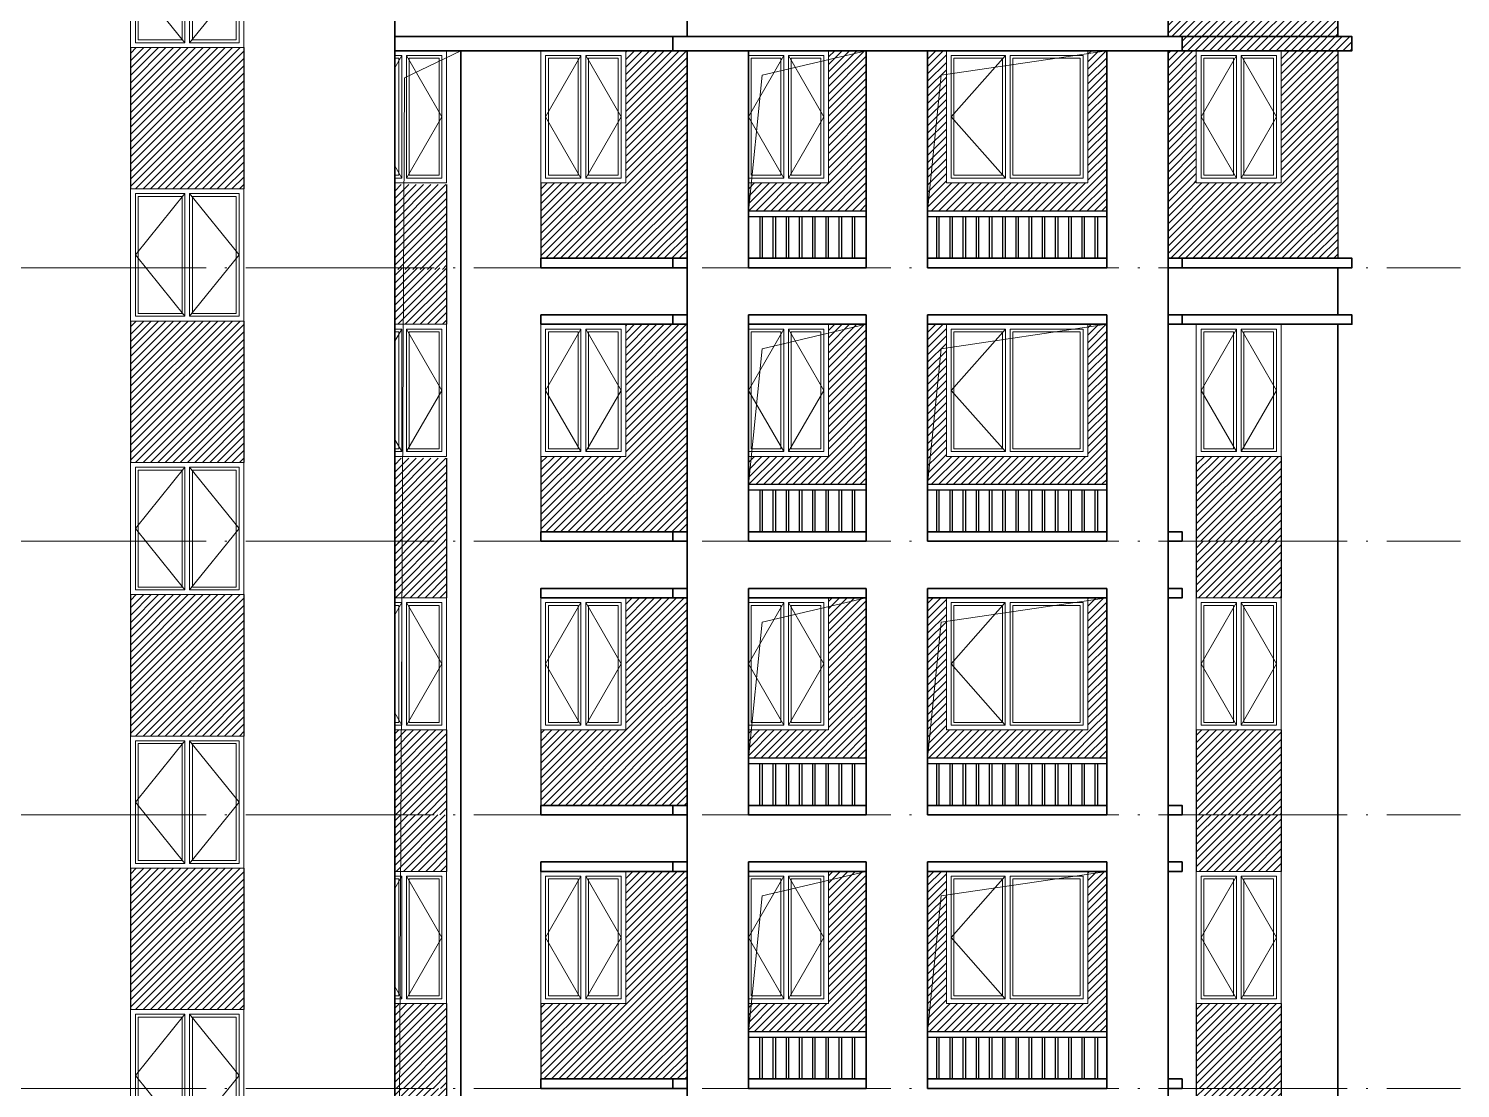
# Model space of a CAD drawing. Extents: x 27938 to 983267, y -209821 to 1628073.
# Drawn here: x 717435 to 732617, y 57840 to 69075 of the extents above; entities that cross this region are included whole.
import ezdxf
from ezdxf.xclip import XClip

# ---------------------------------------------------------------- set-up
doc = ezdxf.new("R2010")
doc.units = 0
doc.header["$LTSCALE"] = 1000
doc.header["$MEASUREMENT"] = 0
doc.header["$XCLIPFRAME"] = 0
doc.linetypes.add('DOTE', pattern=[2.42, 2, -0.2, 0.02, -0.2])
doc.layers.add('3-剖面填充（细）', color=250, linetype='Continuous')
doc.layers.add('Stair-栏杆', color=142, linetype='Continuous')
for name, color, linetype, lineweight in [('DOTE', 19, 'DOTE', 9), ('WINDOW', 144, 'Continuous', 15), ('立面-中轮廓线', 213, 'Continuous', 35), ('立面-普通轮廓', 7, 'Continuous', 18), ('立面-洞口示意', 152, 'Continuous', 13), ('立面-窗开启线', 250, 'Continuous', 13)]:
    doc.layers.add(name, color=color, linetype=linetype, lineweight=lineweight)
pattern_1 = [(45, (223561.654, -4e-12), (-39.2886205, 39.2886205), [])]
pattern_2 = [(45, (223511.654, -4e-12), (-39.2886205, 39.2886205), [])]
pattern_3 = [(45, (169682.19, 34164.28), (-39.2886205, 39.2886205), [])]
pattern_4 = [(45, (169632.19, 34164.28), (-39.2886205, 39.2886205), [])]
pattern_5 = [(45, (169682.19, 31264.28), (-39.2886205, 39.2886205), [])]
pattern_6 = [(45, (169632.19, 31264.28), (-39.2886205, 39.2886205), [])]
pattern_7 = [(45, (169632.19, 13864.28), (-39.2886205, 39.2886205), [])]

# ---------------------------------------------------------------- blocks, each defined once
blk = doc.blocks.new('A$C1B273453')
at = {"layer": 'WINDOW'}
for points in [[(50, 1350), (575, 1350), (575, 50), (50, 50)], [(1150, 1350), (625, 1350), (625, 50), (1150, 50)]]:
    blk.add_lwpolyline(points, close=True, dxfattribs=at)
at = {"layer": 'WINDOW', "color": 250}
for points in [[(80, 1320), (545, 1320), (545, 80), (80, 80)], [(1120, 1320), (655, 1320), (655, 80), (1120, 80)]]:
    blk.add_lwpolyline(points, close=True, dxfattribs=at)
at = {"layer": '立面-普通轮廓'}
blk.add_lwpolyline([(1200, 1400), (0, 1400), (0, 0), (1200, 0)], close=True, dxfattribs=at)
at = {"layer": '立面-窗开启线', "color": 251, "ltscale": 0.5, "true_color": 0x636466}
for points in [[(575, 1350), (50, 700), (575, 50)], [(625, 1350), (1150, 700), (625, 50)]]:
    blk.add_lwpolyline(points, dxfattribs=at)
blk = doc.blocks.new('A$C318717E3')
at = {"layer": 'WINDOW'}
for points in [[(50, 1350), (425, 1350), (425, 50), (50, 50)], [(850, 1350), (475, 1350), (475, 50), (850, 50)]]:
    blk.add_lwpolyline(points, close=True, dxfattribs=at)
at = {"layer": 'WINDOW', "color": 250}
for points in [[(80, 1320), (395, 1320), (395, 80), (80, 80)], [(820, 1320), (505, 1320), (505, 80), (820, 80)]]:
    blk.add_lwpolyline(points, close=True, dxfattribs=at)
at = {"layer": '立面-普通轮廓'}
blk.add_lwpolyline([(0, 1400), (900, 1400), (900, 0), (0, 0)], close=True, dxfattribs=at)
at = {"layer": '立面-窗开启线', "color": 251, "ltscale": 0.5, "true_color": 0x636466}
for points in [[(425, 1350), (50, 700), (425, 50)], [(475, 1350), (850, 700), (475, 50)]]:
    blk.add_lwpolyline(points, dxfattribs=at)
blk = doc.blocks.new('A$C1F9D7F8A')
at = {"layer": 'WINDOW'}
for points in [[(-1450, 1350), (-875, 1350), (-875, 50), (-1450, 50)], [(-50, 1350), (-825, 1350), (-825, 50), (-50, 50)]]:
    blk.add_lwpolyline(points, close=True, dxfattribs=at)
at = {"layer": 'WINDOW', "color": 250}
for points in [[(-1420, 1320), (-905, 1320), (-905, 80), (-1420, 80)], [(-80, 1320), (-795, 1320), (-795, 80), (-80, 80)]]:
    blk.add_lwpolyline(points, close=True, dxfattribs=at)
at = {"layer": '立面-普通轮廓'}
blk.add_lwpolyline([(0, 1400), (-1500, 1400), (-1500, 0), (0, 0)], close=True, dxfattribs=at)
at = {"layer": '立面-窗开启线', "color": 251, "ltscale": 0.5, "true_color": 0x636466}
blk.add_lwpolyline([(-875, 1350), (-1450, 700), (-875, 50)], dxfattribs=at)
blk = doc.blocks.new('HFHFHTFHFHTF')
at = {"layer": 'Stair-栏杆'}
for p, q in [((780196, 32976), (778946, 32976)), ((782746, 32976), (780846, 32976)), ((780196, 32916), (778946, 32916)), ((782746, 32916), (780846, 32916))]:
    blk.add_line(p, q, dxfattribs=at)
for points in [[(779066, 32916), (779066, 32476)], [(779096, 32476), (779096, 32916)], [(779206, 32916), (779206, 32476)], [(779236, 32476), (779236, 32916)], [(779346, 32916), (779346, 32476)], [(779376, 32476), (779376, 32916)], [(779486, 32916), (779486, 32476)], [(779516, 32476), (779516, 32916)], [(779626, 32916), (779626, 32476)], [(779656, 32476), (779656, 32916)], [(779766, 32916), (779766, 32476)], [(779796, 32476), (779796, 32916)], [(779906, 32916), (779906, 32476)], [(779936, 32476), (779936, 32916)], [(780046, 32916), (780046, 32476)], [(780076, 32476), (780076, 32916)], [(780941, 32916), (780941, 32476)], [(780971, 32476), (780971, 32916)], [(781081, 32916), (781081, 32476)], [(781111, 32476), (781111, 32916)], [(781221, 32916), (781221, 32476)], [(781251, 32476), (781251, 32916)], [(781361, 32916), (781361, 32476)], [(781391, 32476), (781391, 32916)], [(781501, 32916), (781501, 32476)], [(781531, 32476), (781531, 32916)], [(781641, 32916), (781641, 32476)], [(781671, 32476), (781671, 32916)], [(781781, 32916), (781781, 32476)], [(781811, 32476), (781811, 32916)], [(781921, 32916), (781921, 32476)], [(781951, 32476), (781951, 32916)], [(782061, 32916), (782061, 32476)], [(782091, 32476), (782091, 32916)], [(782201, 32916), (782201, 32476)], [(782231, 32476), (782231, 32916)], [(782341, 32916), (782341, 32476)], [(782371, 32476), (782371, 32916)], [(782481, 32916), (782481, 32476)], [(782511, 32476), (782511, 32916)], [(782621, 32916), (782621, 32476)], [(782651, 32476), (782651, 32916)]]:
    blk.add_lwpolyline(points, dxfattribs=at)
at = {"layer": '立面-中轮廓线'}
for p, q in [((775196, 35276), (775196, 32376)), ((775196, 35276), (775196, 32376)), ((775896, 35276), (775896, 32376)), ((778296, 35276), (778296, 32376)), ((783396, 35276), (783396, 32376)), ((785196, 35276), (785196, 32376)), ((778946, 34776), (778946, 32376)), ((780196, 34776), (780196, 32376)), ((780846, 34776), (780846, 32376)), ((782746, 34776), (782746, 32376))]:
    blk.add_line(p, q, dxfattribs=at)
for points in [[(778296, 34776), (776746, 34776), (776746, 34676), (778296, 34676)], [(778296, 32476), (776746, 32476), (776746, 32376), (778296, 32376)]]:
    blk.add_lwpolyline(points, close=True, dxfattribs=at)
for points in [[(778296, 34676), (778146, 34676), (778146, 34776), (778296, 34776)], [(780196, 34776), (778946, 34776)], [(782746, 34776), (780846, 34776)], [(783396, 34676), (783546, 34676), (783546, 34776), (783396, 34776)], [(778946, 34676), (780196, 34676)], [(780846, 34676), (782746, 34676)], [(778296, 32376), (778146, 32376), (778146, 32476), (778296, 32476)], [(780196, 32476), (778946, 32476)], [(778946, 32376), (780196, 32376)], [(782746, 32476), (780846, 32476)], [(780846, 32376), (782746, 32376)], [(783396, 32376), (783546, 32376), (783546, 32476), (783396, 32476)]]:
    blk.add_lwpolyline(points, dxfattribs=at)
for name, p in [('A$C1B273453', (772396, 34711)), ('A$C318717E3', (776746, 33276)), ('A$C1F9D7F8A', (782546, 33276)), ('A$C318717E3', (783696, 33276))]:
    blk.add_blockref(name, p)
ref = blk.add_blockref('A$C318717E3', (774846, 33276))
XClip(ref).set_block_clipping_path([(350.003404679, 0), (900.0002853817, 1400)])
ref = blk.add_blockref('A$C318717E3', (778896, 33276))
XClip(ref).set_block_clipping_path([(50.0002852819, 0), (900.0002853817, 1399.9999999998)])
blk = doc.blocks.new('GDFGDGRDGDDDWED')
at = {"layer": '3-剖面填充（细）'}
h = blk.add_hatch(dxfattribs=at)
h.set_pattern_fill('ANSI31', color=256, scale=35)
h.set_pattern_definition([(45, (224860.073, 1423), (-39.2886205, 39.2886205), [])])
h.paths.add_polyline_path([(775196, 35276), (775746, 35276), (775746, 34676), (775196, 34676)])
h = blk.add_hatch(dxfattribs=at)
h.set_pattern_fill('ANSI31', color=256, scale=35)
h.set_pattern_definition([(45, (216010.17, 1423), (-39.2886205, 39.2886205), [])])
h.paths.add_polyline_path([(783696, 35276), (784596, 35276), (784596, 34676), (783696, 34676)])
h = blk.add_hatch(dxfattribs=at)
h.set_pattern_fill('ANSI31', color=256, scale=35)
h.set_pattern_definition(pattern_2)
h.paths.add_polyline_path([(778296, 33276), (777646, 33276), (777646, 34676), (778296, 34676)])
h = blk.add_hatch(dxfattribs=at)
h.set_pattern_fill('ANSI31', color=256, scale=35)
h.set_pattern_definition(pattern_2)
h.paths.add_polyline_path([(780196, 33276), (779796, 33276), (779796, 34676), (780196, 34676)])
h = blk.add_hatch(dxfattribs=at)
h.set_pattern_fill('ANSI31', color=256, scale=35)
h.set_pattern_definition(pattern_1)
h.paths.add_polyline_path([(781046, 33276), (780846, 33276), (780846, 34676), (781046, 34676)])
h = blk.add_hatch(dxfattribs=at)
h.set_pattern_fill('ANSI31', color=256, scale=35)
h.set_pattern_definition(pattern_1)
h.paths.add_polyline_path([(782746, 33276), (782546, 33276), (782546, 34676), (782746, 34676)])
h = blk.add_hatch(dxfattribs=at)
h.set_pattern_fill('ANSI31', color=256, scale=35)
h.set_pattern_definition([(45, (224860.073, -877), (-39.2886205, 39.2886205), [])])
h.paths.add_polyline_path([(775746, 32376), (775196, 32376), (775196, 33276), (775746, 33276)])
h = blk.add_hatch(dxfattribs=at)
h.set_pattern_fill('ANSI31', color=256, scale=35)
h.set_pattern_definition(pattern_2)
h.paths.add_polyline_path([(778296, 32476), (776746, 32476), (776746, 33276), (778296, 33276)])
h = blk.add_hatch(dxfattribs=at)
h.set_pattern_fill('ANSI31', color=256, scale=35)
h.set_pattern_definition(pattern_2)
h.paths.add_polyline_path([(780196, 32976), (778946, 32976), (778946, 33276), (780196, 33276)])
h = blk.add_hatch(dxfattribs=at)
h.set_pattern_fill('ANSI31', color=256, scale=35)
h.set_pattern_definition(pattern_1)
h.paths.add_polyline_path([(782746, 32976), (780846, 32976), (780846, 33276), (782746, 33276)])
h = blk.add_hatch(dxfattribs=at)
h.set_pattern_fill('ANSI31', color=256, scale=35)
h.set_pattern_definition([(45, (216010.17, -877), (-39.2886205, 39.2886205), [])])
h.paths.add_polyline_path([(784596, 32376), (783696, 32376), (783696, 33276), (784596, 33276)])
for p, q in [((775746, 35276), (775746, 34676)), ((783696, 35276), (783696, 34676)), ((784596, 35276), (784596, 34676)), ((775746, 33276), (775746, 32376)), ((776746, 33276), (776746, 32476)), ((783696, 33276), (783696, 32376)), ((784596, 33276), (784596, 32376))]:
    blk.add_line(p, q, dxfattribs=at)

msp = doc.modelspace()

# ---------------------------------------------------------------- hatches: boundary and pattern name
at = {"layer": '3-剖面填充（细）'}
h = msp.add_hatch(dxfattribs=at)
h.set_pattern_fill('ANSI31', color=256, scale=35)
h.set_pattern_definition([(45, (259150.035, 23764.28), (-39.2886205, 39.2886205), [])])
h.paths.add_polyline_path([(721316.6, 70040.3), (721316.6, 69790.3), (721316.6, 69790.3)])
h.paths.add_polyline_path([(721316.6, 69790.3), (729666.6, 69790.3), (729666.6, 69640.3), (729516.6, 69640.3), (729516.6, 68990.3), (729666.6, 68990.3), (729666.6, 68840.3), (731466.6, 68840.3), (731466.6, 68990.3), (731316.6, 68990.3), (731316.6, 69640.3), (731616.6, 69640.3), (731616.6, 69790.3), (731916.6, 69790.3), (731916.6, 70040.3), (721316.6, 70040.3)])
h = msp.add_hatch(dxfattribs=at)
h.set_pattern_fill('ANSI31', color=256, scale=35)
h.set_pattern_definition([(45, (197730.6, 33322.28), (-39.2886205, 39.2886205), [])])
h.paths.add_polyline_path([(718516.4, 67375.3), (719716.8, 67375.3), (719717.4, 68875.3), (718517, 68875.3)])
h = msp.add_hatch(dxfattribs=at)
h.set_pattern_fill('ANSI31', color=256, scale=35)
h.set_pattern_definition(pattern_4)
h.paths.add_polyline_path([(724416.6, 67440.3), (723766.6, 67440.3), (723766.6, 68840.3), (724416.6, 68840.3)])
h = msp.add_hatch(dxfattribs=at)
h.set_pattern_fill('ANSI31', color=256, scale=35)
h.set_pattern_definition(pattern_4)
h.paths.add_polyline_path([(726316.6, 67440.3), (725916.5, 67440.3), (725916.5, 68840.3), (726316.6, 68840.3)])
h = msp.add_hatch(dxfattribs=at)
h.set_pattern_fill('ANSI31', color=256, scale=35)
h.set_pattern_definition(pattern_3)
h.paths.add_polyline_path([(727166.6, 67440.3), (726966.6, 67440.3), (726966.6, 68840.3), (727166.6, 68840.3)])
h = msp.add_hatch(dxfattribs=at)
h.set_pattern_fill('ANSI31', color=256, scale=35)
h.set_pattern_definition(pattern_3)
h.paths.add_polyline_path([(728866.6, 67440.3), (728666.6, 67440.3), (728666.6, 68840.3), (728866.6, 68840.3)])
h = msp.add_hatch(dxfattribs=at)
h.set_pattern_fill('ANSI31', color=256, scale=35)
h.set_pattern_definition(pattern_7)
h.paths.add_polyline_path([(729816.5, 67440.3), (729516.6, 67440.3), (729516.6, 68840.3), (729816.5, 68840.3)])
h = msp.add_hatch(dxfattribs=at)
h.set_pattern_fill('ANSI31', color=256, scale=35)
h.set_pattern_definition(pattern_7)
h.paths.add_polyline_path([(731316.6, 67440.3), (730716.5, 67440.3), (730716.5, 68840.3), (731316.6, 68840.3)])
h = msp.add_hatch(dxfattribs=at)
h.set_pattern_fill('ANSI31', color=256, scale=35)
h.set_pattern_definition([(45, (170980.61, 33267.653), (-39.2886205, 39.2886205), [])])
h.paths.add_polyline_path([(721867, 66520.7), (721317, 66520.7), (721316.2, 67420.7), (721866.2, 67420.7)])
h = msp.add_hatch(dxfattribs=at)
h.set_pattern_fill('ANSI31', color=256, scale=35)
h.set_pattern_definition(pattern_4)
h.paths.add_polyline_path([(724416.6, 66640.3), (722866.6, 66640.3), (722866.6, 67440.3), (724416.6, 67440.3)])
h = msp.add_hatch(dxfattribs=at)
h.set_pattern_fill('ANSI31', color=256, scale=35)
h.set_pattern_definition(pattern_4)
h.paths.add_polyline_path([(726316.6, 67140.3), (725066.5, 67140.3), (725066.5, 67440.3), (726316.6, 67440.3)])
h = msp.add_hatch(dxfattribs=at)
h.set_pattern_fill('ANSI31', color=256, scale=35)
h.set_pattern_definition(pattern_3)
h.paths.add_polyline_path([(728866.6, 67140.3), (726966.6, 67140.3), (726966.6, 67440.3), (728866.6, 67440.3)])
h = msp.add_hatch(dxfattribs=at)
h.set_pattern_fill('ANSI31', color=256, scale=35)
h.set_pattern_definition(pattern_7)
h.paths.add_polyline_path([(731317, 66640.3), (729517, 66640.3), (729516.3, 67440.3), (731316.3, 67440.3)])
h = msp.add_hatch(dxfattribs=at)
h.set_pattern_fill('ANSI31', color=256, scale=35)
h.set_pattern_definition([(45, (170980.61, 32687.28), (-39.2886205, 39.2886205), [])])
h.paths.add_polyline_path([(721316.3, 66540.3), (721866.5, 66540.3), (721867, 65940.3), (721316.9, 65940.3)])
h = msp.add_hatch(dxfattribs=at)
h.set_pattern_fill('ANSI31', color=256, scale=35)
h.set_pattern_definition([(45, (197730.6, 30422.28), (-39.2886205, 39.2886205), [])])
h.paths.add_polyline_path([(718516.4, 64475.3), (719716.8, 64475.3), (719717.4, 65975.3), (718517, 65975.3)])
h = msp.add_hatch(dxfattribs=at)
h.set_pattern_fill('ANSI31', color=256, scale=35)
h.set_pattern_definition(pattern_6)
h.paths.add_polyline_path([(724416.6, 64540.3), (723766.6, 64540.3), (723766.6, 65940.3), (724416.6, 65940.3)])
h = msp.add_hatch(dxfattribs=at)
h.set_pattern_fill('ANSI31', color=256, scale=35)
h.set_pattern_definition(pattern_6)
h.paths.add_polyline_path([(726316.6, 64540.3), (725916.5, 64540.3), (725916.5, 65940.3), (726316.6, 65940.3)])
h = msp.add_hatch(dxfattribs=at)
h.set_pattern_fill('ANSI31', color=256, scale=35)
h.set_pattern_definition(pattern_5)
h.paths.add_polyline_path([(727166.6, 64540.3), (726966.6, 64540.3), (726966.6, 65940.3), (727166.6, 65940.3)])
h = msp.add_hatch(dxfattribs=at)
h.set_pattern_fill('ANSI31', color=256, scale=35)
h.set_pattern_definition(pattern_5)
h.paths.add_polyline_path([(728866.6, 64540.3), (728666.6, 64540.3), (728666.6, 65940.3), (728866.6, 65940.3)])
h = msp.add_hatch(dxfattribs=at)
h.set_pattern_fill('ANSI31', color=256, scale=35)
h.set_pattern_definition(pattern_6)
h.paths.add_polyline_path([(724416.6, 63740.3), (722866.6, 63740.3), (722866.6, 64540.3), (724416.6, 64540.3)])
h = msp.add_hatch(dxfattribs=at)
h.set_pattern_fill('ANSI31', color=256, scale=35)
h.set_pattern_definition(pattern_6)
h.paths.add_polyline_path([(726316.6, 64240.3), (725066.5, 64240.3), (725066.5, 64540.3), (726316.6, 64540.3)])
h = msp.add_hatch(dxfattribs=at)
h.set_pattern_fill('ANSI31', color=256, scale=35)
h.set_pattern_definition(pattern_5)
h.paths.add_polyline_path([(728866.6, 64240.3), (726966.6, 64240.3), (726966.6, 64540.3), (728866.6, 64540.3)])
h = msp.add_hatch(dxfattribs=at)
h.set_pattern_fill('ANSI31', color=256, scale=35)
h.set_pattern_definition([(45, (162130.71, 30387.28), (-39.2886205, 39.2886205), [])])
h.paths.add_polyline_path([(730716.9, 63640.3), (729816.9, 63640.3), (729816.1, 64540.3), (730716.1, 64540.3)])
h = msp.add_hatch(dxfattribs=at)
h.set_pattern_fill('ANSI31', color=256, scale=35)
h.set_pattern_definition([(45, (170980.61, 30367.653), (-39.2886205, 39.2886205), [])])
h.paths.add_polyline_path([(721867, 63620.7), (721317, 63620.7), (721316.2, 64520.7), (721866.2, 64520.7)])
h = msp.add_hatch(dxfattribs=at)
h.set_pattern_fill('ANSI31', color=256, scale=35)
h.set_pattern_definition([(45, (197730.6, 27522.28), (-39.2886205, 39.2886205), [])])
h.paths.add_polyline_path([(718516.4, 61575.3), (719716.8, 61575.3), (719717.4, 63075.3), (718517, 63075.3)])
h = msp.add_hatch(dxfattribs=at)
h.set_pattern_fill('ANSI31', color=256, scale=35)
h.set_pattern_definition([(45, (197730.6, 24622.28), (-39.2886205, 39.2886205), [])])
h.paths.add_polyline_path([(718516.4, 58675.3), (719716.8, 58675.3), (719717.4, 60175.3), (718517, 60175.3)])

# ---------------------------------------------------------------- linework, layer by layer
at = {"color": 7}
msp.add_line((731316.6, 68840.3), (731316.6, 66640.3), dxfattribs=at)
for p, q in [((722866.6, 67440.3), (722866.6, 66640.3)), ((722866.6, 64540.3), (722866.6, 63740.3))]:
    msp.add_line(p, q)
at = {"layer": '3-剖面填充（细）'}
for p, q in [((718516.6, 68875.3), (718516.6, 67375.3)), ((719716.6, 68875.3), (719716.6, 67375.3)), ((721866.6, 67420.7), (721866.6, 66520.7)), ((721866.6, 66540.3), (721866.6, 65940.3)), ((718516.6, 65975.3), (718516.6, 64475.3)), ((719716.6, 65975.3), (719716.6, 64475.3)), ((729816.5, 64540.3), (729816.5, 63640.3)), ((730716.5, 64540.3), (730716.5, 63640.3)), ((721866.6, 64520.7), (721866.6, 63620.7)), ((718516.6, 63075.3), (718516.6, 61575.3)), ((719716.6, 63075.3), (719716.6, 61575.3)), ((718516.6, 60175.3), (718516.6, 58675.3)), ((719716.6, 60175.3), (719716.6, 58675.3))]:
    msp.add_line(p, q, dxfattribs=at)
at = {"layer": 'DOTE', "linetype": 'DOTE'}
for p, q in [((681016.6, 66540.3), (732616.6, 66540.3)), ((681016.6, 63640.3), (732616.6, 63640.3)), ((681016.6, 60740.3), (732616.6, 60740.3)), ((681016.6, 57840.3), (732616.6, 57840.3))]:
    msp.add_line(p, q, dxfattribs=at)
at = {"layer": 'Stair-栏杆'}
for p, q in [((726316.6, 67140.3), (725066.5, 67140.3)), ((728866.6, 67140.3), (726966.6, 67140.3)), ((726316.6, 67080.3), (725066.5, 67080.3)), ((728866.6, 67080.3), (726966.6, 67080.3)), ((726316.6, 64240.3), (725066.5, 64240.3)), ((728866.6, 64240.3), (726966.6, 64240.3)), ((726316.6, 64180.3), (725066.5, 64180.3)), ((728866.6, 64180.3), (726966.6, 64180.3))]:
    msp.add_line(p, q, dxfattribs=at)
for points in [[(725186.6, 67080.3), (725186.6, 66640.3)], [(725216.6, 66640.3), (725216.6, 67080.3)], [(725326.6, 67080.3), (725326.6, 66640.3)], [(725356.6, 66640.3), (725356.6, 67080.3)], [(725466.6, 67080.3), (725466.6, 66640.3)], [(725496.6, 66640.3), (725496.6, 67080.3)], [(725606.6, 67080.3), (725606.6, 66640.3)], [(725636.6, 66640.3), (725636.6, 67080.3)], [(725746.6, 67080.3), (725746.6, 66640.3)], [(725776.6, 66640.3), (725776.6, 67080.3)], [(725886.6, 67080.3), (725886.6, 66640.3)], [(725916.6, 66640.3), (725916.6, 67080.3)], [(726026.6, 67080.3), (726026.6, 66640.3)], [(726056.6, 66640.3), (726056.6, 67080.3)], [(726166.6, 67080.3), (726166.6, 66640.3)], [(726196.6, 66640.3), (726196.6, 67080.3)], [(727061.6, 67080.3), (727061.6, 66640.3)], [(727091.6, 66640.3), (727091.6, 67080.3)], [(727201.6, 67080.3), (727201.6, 66640.3)], [(727231.6, 66640.3), (727231.6, 67080.3)], [(727341.6, 67080.3), (727341.6, 66640.3)], [(727371.6, 66640.3), (727371.6, 67080.3)], [(727481.6, 67080.3), (727481.6, 66640.3)], [(727511.6, 66640.3), (727511.6, 67080.3)], [(727621.6, 67080.3), (727621.6, 66640.3)], [(727651.6, 66640.3), (727651.6, 67080.3)], [(727761.6, 67080.3), (727761.6, 66640.3)], [(727791.6, 66640.3), (727791.6, 67080.3)], [(727901.6, 67080.3), (727901.6, 66640.3)], [(727931.6, 66640.3), (727931.6, 67080.3)], [(728041.6, 67080.3), (728041.6, 66640.3)], [(728071.6, 66640.3), (728071.6, 67080.3)], [(728181.6, 67080.3), (728181.6, 66640.3)], [(728211.6, 66640.3), (728211.6, 67080.3)], [(728321.6, 67080.3), (728321.6, 66640.3)], [(728351.6, 66640.3), (728351.6, 67080.3)], [(728461.6, 67080.3), (728461.6, 66640.3)], [(728491.6, 66640.3), (728491.6, 67080.3)], [(728601.6, 67080.3), (728601.6, 66640.3)], [(728631.6, 66640.3), (728631.6, 67080.3)], [(728741.6, 67080.3), (728741.6, 66640.3)], [(728771.6, 66640.3), (728771.6, 67080.3)], [(725186.6, 64180.3), (725186.6, 63740.3)], [(725216.6, 63740.3), (725216.6, 64180.3)], [(725326.6, 64180.3), (725326.6, 63740.3)], [(725356.6, 63740.3), (725356.6, 64180.3)], [(725466.6, 64180.3), (725466.6, 63740.3)], [(725496.6, 63740.3), (725496.6, 64180.3)], [(725606.6, 64180.3), (725606.6, 63740.3)], [(725636.6, 63740.3), (725636.6, 64180.3)], [(725746.6, 64180.3), (725746.6, 63740.3)], [(725776.6, 63740.3), (725776.6, 64180.3)], [(725886.6, 64180.3), (725886.6, 63740.3)], [(725916.6, 63740.3), (725916.6, 64180.3)], [(726026.6, 64180.3), (726026.6, 63740.3)], [(726056.6, 63740.3), (726056.6, 64180.3)], [(726166.6, 64180.3), (726166.6, 63740.3)], [(726196.6, 63740.3), (726196.6, 64180.3)], [(727061.6, 64180.3), (727061.6, 63740.3)], [(727091.6, 63740.3), (727091.6, 64180.3)], [(727201.6, 64180.3), (727201.6, 63740.3)], [(727231.6, 63740.3), (727231.6, 64180.3)], [(727341.6, 64180.3), (727341.6, 63740.3)], [(727371.6, 63740.3), (727371.6, 64180.3)], [(727481.6, 64180.3), (727481.6, 63740.3)], [(727511.6, 63740.3), (727511.6, 64180.3)], [(727621.6, 64180.3), (727621.6, 63740.3)], [(727651.6, 63740.3), (727651.6, 64180.3)], [(727761.6, 64180.3), (727761.6, 63740.3)], [(727791.6, 63740.3), (727791.6, 64180.3)], [(727901.6, 64180.3), (727901.6, 63740.3)], [(727931.6, 63740.3), (727931.6, 64180.3)], [(728041.6, 64180.3), (728041.6, 63740.3)], [(728071.6, 63740.3), (728071.6, 64180.3)], [(728181.6, 64180.3), (728181.6, 63740.3)], [(728211.6, 63740.3), (728211.6, 64180.3)], [(728321.6, 64180.3), (728321.6, 63740.3)], [(728351.6, 63740.3), (728351.6, 64180.3)], [(728461.6, 64180.3), (728461.6, 63740.3)], [(728491.6, 63740.3), (728491.6, 64180.3)], [(728601.6, 64180.3), (728601.6, 63740.3)], [(728631.6, 63740.3), (728631.6, 64180.3)], [(728741.6, 64180.3), (728741.6, 63740.3)], [(728771.6, 63740.3), (728771.6, 64180.3)]]:
    msp.add_lwpolyline(points, dxfattribs=at)
at = {"layer": '立面-中轮廓线'}
for p, q in [((721316.6, 69440.3), (721316.6, 66540.3)), ((721316.6, 69440.3), (721316.6, 66540.3)), ((722016.6, 68840.3), (722016.6, 66540.3)), ((724416.6, 68840.3), (724416.6, 66540.3)), ((725066.5, 68840.3), (725066.5, 66540.3)), ((726316.6, 68840.3), (726316.6, 66540.3)), ((726966.6, 68840.3), (726966.6, 66540.3)), ((728866.6, 68840.3), (728866.6, 66540.3)), ((729516.6, 68840.3), (729516.6, 66540.3)), ((721316.6, 66540.3), (721316.6, 63640.3)), ((721316.6, 66540.3), (721316.6, 63640.3)), ((722016.6, 66540.3), (722016.6, 63640.3)), ((724416.6, 66540.3), (724416.6, 63640.3)), ((729516.6, 66540.3), (729516.6, 63640.3)), ((725066.5, 66040.3), (725066.5, 63640.3)), ((726316.6, 66040.3), (726316.6, 63640.3)), ((726966.6, 66040.3), (726966.6, 63640.3)), ((728866.6, 66040.3), (728866.6, 63640.3)), ((731316.6, 65940.3), (731316.6, 63640.3))]:
    msp.add_line(p, q, dxfattribs=at)
at = {"layer": '立面-中轮廓线', "color": 2}
for p, q in [((731316.6, 68990.3), (721316.6, 68990.3)), ((731316.6, 68840.3), (721316.6, 68840.3)), ((731316.6, 66640.3), (729516.6, 66640.3)), ((731316.6, 66540.3), (729516.6, 66540.3)), ((731316.6, 66040.3), (729516.6, 66040.3)), ((731316.6, 65940.3), (729516.6, 65940.3))]:
    msp.add_line(p, q, dxfattribs=at)
for points in [[(724416.6, 70040.3), (723966.6, 70040.3), (723966.6, 69790.3), (724266.6, 69790.3), (724266.6, 69640.3), (724416.6, 69640.3), (724416.6, 68990.3), (724266.6, 68990.3), (724266.6, 68840.3), (724416.6, 68840.3)], [(729516.6, 70040.3), (729966.6, 70040.3), (729966.6, 69790.3), (729666.6, 69790.3), (729666.6, 69640.3), (729516.6, 69640.3), (729516.6, 68990.3), (729666.6, 68990.3), (729666.6, 68840.3), (729516.6, 68840.3)], [(731316.6, 70040.3), (731916.6, 70040.3), (731916.6, 69790.3), (731616.6, 69790.3), (731616.6, 69640.3), (731316.6, 69640.3), (731316.6, 68990.3), (731466.6, 68990.3), (731466.6, 68840.3), (731316.6, 68840.3)], [(729516.6, 66540.3), (729666.6, 66540.3), (729666.6, 66640.3), (729516.6, 66640.3)], [(731316.6, 66640.3), (731466.6, 66640.3), (731466.6, 66540.3), (731316.6, 66540.3), (731316.6, 66040.3), (731466.6, 66040.3), (731466.6, 65940.3), (731316.6, 65940.3)], [(729516.6, 65940.3), (729666.6, 65940.3), (729666.6, 66040.3), (729516.6, 66040.3)]]:
    msp.add_lwpolyline(points, dxfattribs=at)
at = {"layer": '立面-中轮廓线'}
for points in [[(724416.6, 66640.3), (722866.6, 66640.3), (722866.6, 66540.3), (724416.6, 66540.3)], [(724416.6, 66040.3), (722866.6, 66040.3), (722866.6, 65940.3), (724416.6, 65940.3)], [(724416.6, 63740.3), (722866.6, 63740.3), (722866.6, 63640.3), (724416.6, 63640.3)]]:
    msp.add_lwpolyline(points, close=True, dxfattribs=at)
for points in [[(724416.6, 66540.3), (724266.6, 66540.3), (724266.6, 66640.3), (724416.6, 66640.3)], [(726316.6, 66640.3), (725066.5, 66640.3)], [(725066.5, 66540.3), (726316.6, 66540.3)], [(728866.6, 66640.3), (726966.6, 66640.3)], [(726966.6, 66540.3), (728866.6, 66540.3)], [(724416.6, 65940.3), (724266.6, 65940.3), (724266.6, 66040.3), (724416.6, 66040.3)], [(726316.6, 66040.3), (725066.5, 66040.3)], [(725066.5, 65940.3), (726316.6, 65940.3)], [(728866.6, 66040.3), (726966.6, 66040.3)], [(726966.6, 65940.3), (728866.6, 65940.3)], [(724416.6, 63640.3), (724266.6, 63640.3), (724266.6, 63740.3), (724416.6, 63740.3)], [(726316.6, 63740.3), (725066.5, 63740.3)], [(725066.5, 63640.3), (726316.6, 63640.3)], [(728866.6, 63740.3), (726966.6, 63740.3)], [(726966.6, 63640.3), (728866.6, 63640.3)], [(729516.6, 63640.3), (729666.6, 63640.3), (729666.6, 63740.3), (729516.6, 63740.3)]]:
    msp.add_lwpolyline(points, dxfattribs=at)
at = {"layer": '立面-洞口示意'}
for points in [[(721316.6, 47440.1), (721419, 68552.7), (722016.6, 68840.3)], [(725066.5, 67140.3), (725211.3, 68581.2), (726316.6, 68840.3)], [(726966.6, 67140.3), (727111.4, 68581.2), (728866.6, 68840.3)], [(725066.5, 64240.3), (725211.3, 65681.2), (726316.6, 65940.3)], [(726966.6, 64240.3), (727111.4, 65681.2), (728866.6, 65940.3)], [(725066.5, 61340.3), (725211.3, 62781.2), (726316.6, 63040.3)], [(726966.6, 61340.3), (727111.4, 62781.2), (728866.6, 63040.3)], [(725066.5, 58440.3), (725211.3, 59881.2), (726316.6, 60140.3)], [(726966.6, 58440.3), (727111.4, 59881.2), (728866.6, 60140.3)]]:
    msp.add_lwpolyline(points, dxfattribs=at)

# ---------------------------------------------------------------- block references
for name, p in [('A$C1B273453', (718516.6, 68875.3)), ('A$C318717E3', (722866.6, 67440.3)), ('A$C1F9D7F8A', (728666.6, 67440.3)), ('A$C318717E3', (729816.5, 67440.3)), ('A$C1B273453', (718516.6, 65975.3)), ('A$C318717E3', (722866.6, 64540.3)), ('A$C1F9D7F8A', (728666.6, 64540.3)), ('A$C318717E3', (729816.5, 64540.3)), ('HFHFHTFHFHTF', (-53879.5, 28364.3)), ('GDFGDGRDGDDDWED', (-53879.5, 28364.3)), ('HFHFHTFHFHTF', (-53879.5, 25464.3)), ('GDFGDGRDGDDDWED', (-53879.5, 25464.3)), ('HFHFHTFHFHTF', (-53879.5, 22564.3)), ('GDFGDGRDGDDDWED', (-53879.5, 22564.3))]:
    msp.add_blockref(name, p)
ref = msp.add_blockref('A$C318717E3', (720966.6, 67440.3))
XClip(ref).set_block_clipping_path([(350.003404679, 0), (900.0002853817, 1400)])
ref = msp.add_blockref('A$C318717E3', (725016.5, 67440.3))
XClip(ref).set_block_clipping_path([(50.0002852819, 0), (900.0002853817, 1399.9999999998)])
ref = msp.add_blockref('A$C318717E3', (720966.6, 64540.3))
XClip(ref).set_block_clipping_path([(350.003404679, 0), (900.0002853817, 1400)])
ref = msp.add_blockref('A$C318717E3', (725016.5, 64540.3))
XClip(ref).set_block_clipping_path([(50.0002852819, 0), (900.0002853817, 1399.9999999998)])

doc.saveas('drawing.dxf')
